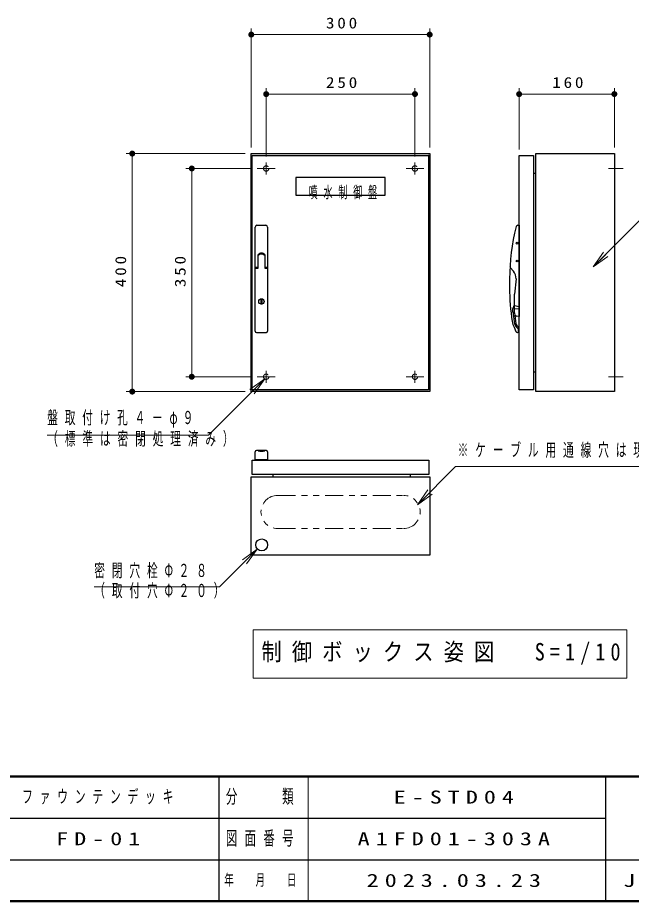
# Model space of a CAD drawing. Units: millimetres on the paper, with parts at other scales. Extents: x -385 to 0, y -594 to 267.
# Drawn here: x -168.8 to -65.7, y -594 to -445.5 of the extents above; entities that cross this region are included whole.
import ezdxf

# ---------------------------------------------------------------- set-up
doc = ezdxf.new("R2010")
doc.units = ezdxf.units.MM
for name, pattern in [('USER1', [4.5, 2.5, -2]), ('USER2', [6, 3, -1, 1, -1]), ('USER3', [8, 3, -1, 1, -1, 1, -1])]:
    doc.linetypes.add(name, pattern=pattern)
doc.layers.add('1_10', color=7, linetype='Continuous', lineweight=25)
doc.layers.add('LY_3', color=7, linetype='Continuous', lineweight=13)
doc.layers.add('LY_4', color=7, linetype='Continuous')
doc.styles.add('ＭＳ ゴシック', font='')
doc.styles.get('ＭＳ ゴシック').set_extended_font_data('MS Gothic')

# ---------------------------------------------------------------- blocks, each defined once
blk = doc.blocks.new('filled_dot')
at = {"color": 0, "linetype": 'Continuous', "lineweight": -2, "const_width": 1.25}
blk.add_lwpolyline([(-0.625, 0, 1), (0.625, 0, 1)], format="xyb", close=True, dxfattribs=at)

msp = doc.modelspace()

# ---------------------------------------------------------------- linework, layer by layer
at = {"layer": '1_10', "lineweight": 13}
for p, q in [((-129.533, -467.346), (-129.533, -447.346)), ((-129.533, -448.346), (-99.558, -448.346)), ((-99.558, -467.346), (-99.558, -447.346)), ((-127.033, -468.846), (-127.033, -457.346)), ((-102.033, -468.846), (-102.033, -457.346)), ((-84.533, -467.646), (-84.533, -457.346)), ((-68.533, -467.346), (-68.533, -457.346)), ((-127.033, -458.346), (-102.033, -458.346)), ((-84.533, -458.346), (-68.533, -458.346)), ((-130.533, -468.346), (-150.533, -468.346)), ((-149.533, -508.346), (-149.533, -468.346)), ((-129.533, -470.846), (-140.533, -470.846)), ((-139.533, -505.846), (-139.533, -470.846)), ((-72.111, -487.4), (-70.343, -484.925)), ((-72.111, -487.4), (-69.99, -485.278)), ((-69.636, -485.632), (-72.111, -487.4)), ((-129.533, -505.846), (-140.533, -505.846)), ((-129.755, -507.99), (-127.28, -506.222)), ((-127.28, -506.222), (-129.401, -508.343)), ((-127.28, -506.222), (-129.048, -508.697)), ((-130.533, -508.346), (-150.533, -508.346)), ((-101.616, -527.344), (-99.849, -524.869)), ((-101.616, -527.344), (-99.495, -525.223)), ((-99.142, -525.576), (-101.616, -527.344)), ((-131.017, -536.601), (-128.543, -534.833)), ((-128.543, -534.833), (-130.664, -536.955)), ((-128.543, -534.833), (-130.31, -537.308)), ((-129.217, -548.352), (-129.217, -556.485)), ((-66.417, -548.352), (-129.217, -548.352)), ((-66.417, -556.485), (-66.417, -548.352)), ((-129.217, -556.485), (-66.417, -556.485))]:
    msp.add_line(p, q, dxfattribs=at)
at = {"layer": '1_10', "color": 3}
for p, q in [((-129.533, -508.346), (-129.533, -468.346)), ((-129.533, -468.346), (-99.533, -468.346)), ((-129.383, -508.046), (-129.383, -468.646)), ((-129.383, -468.646), (-99.733, -468.646)), ((-99.733, -468.646), (-99.733, -508.046)), ((-99.533, -468.346), (-99.533, -508.346)), ((-84.533, -508.046), (-84.533, -468.646)), ((-84.533, -468.646), (-82.133, -468.646)), ((-82.133, -468.646), (-82.133, -508.046)), ((-81.733, -508.346), (-81.733, -468.346)), ((-81.733, -468.346), (-68.533, -468.346)), ((-68.533, -468.346), (-68.533, -508.346)), ((-82.133, -471.646), (-81.733, -471.646)), ((-107.033, -475.346), (-107.033, -472.346)), ((-122.033, -475.346), (-107.033, -475.346)), ((-128.883, -498.196), (-128.883, -480.696)), ((-128.583, -480.396), (-127.083, -480.396)), ((-126.783, -480.696), (-126.783, -498.196)), ((-84.757, -480.396), (-84.533, -480.396)), ((-84.533, -480.396), (-84.533, -495.696)), ((-128.403, -487.61), (-128.403, -485.328)), ((-127.263, -485.328), (-127.263, -487.61)), ((-128.403, -487.482), (-128.883, -487.482)), ((-128.883, -487.61), (-128.402, -487.61)), ((-127.264, -487.61), (-126.783, -487.61)), ((-126.783, -487.482), (-127.263, -487.482)), ((-86.028, -487.482), (-85.501, -488.11)), ((-86.133, -489.396), (-86.133, -490.896)), ((-85.033, -489.396), (-85.333, -491.996)), ((-127.948, -492.926), (-127.948, -493.596)), ((-127.718, -492.926), (-127.948, -492.926)), ((-127.718, -493.596), (-127.718, -492.926)), ((-85.333, -495.096), (-85.333, -491.996)), ((-127.948, -493.596), (-127.718, -493.596)), ((-85.588, -494.435), (-85.333, -493.735)), ((-85.588, -494.941), (-85.588, -494.435)), ((-85.333, -493.876), (-84.533, -494.026)), ((-85.333, -494.367), (-84.533, -494.417)), ((-85.588, -494.941), (-85.302, -496.943)), ((-84.533, -495.696), (-84.983, -495.64)), ((-84.633, -497.828), (-85.069, -497.392)), ((-84.903, -497.226), (-84.662, -497.467)), ((-128.683, -498.396), (-126.983, -498.396)), ((-85.391, -497.52), (-85.064, -498.223)), ((-84.792, -498.396), (-84.733, -498.396)), ((-84.633, -498.296), (-84.633, -497.537)), ((-82.133, -505.046), (-81.733, -505.046)), ((-99.533, -508.346), (-129.533, -508.346)), ((-99.733, -508.046), (-129.383, -508.046)), ((-82.133, -508.046), (-84.533, -508.046)), ((-68.533, -508.346), (-81.733, -508.346)), ((-128.883, -519.846), (-128.883, -518.446)), ((-126.983, -518.246), (-128.683, -518.246)), ((-126.783, -518.446), (-126.783, -519.846)), ((-129.383, -522.246), (-129.383, -519.846)), ((-129.383, -519.846), (-99.683, -519.846)), ((-128.883, -519.746), (-126.783, -519.746)), ((-126.783, -519.846), (-128.883, -519.846)), ((-128.421, -519.747), (-128.433, -519.846)), ((-127.245, -519.747), (-127.233, -519.846)), ((-99.683, -519.846), (-99.683, -522.246)), ((-129.533, -522.646), (-99.533, -522.646)), ((-129.533, -535.846), (-129.533, -522.646)), ((-99.683, -522.246), (-129.383, -522.246)), ((-125.933, -522.246), (-125.933, -522.646)), ((-102.833, -522.246), (-102.833, -522.646)), ((-99.533, -522.646), (-99.533, -535.846)), ((-99.533, -535.846), (-129.533, -535.846))]:
    msp.add_line(p, q, dxfattribs=at)
at = {"layer": '1_10', "color": 110, "linetype": 'USER2', "lineweight": 13}
for p, q in [((-127.033, -469.846), (-127.033, -471.846)), ((-102.033, -469.846), (-102.033, -471.846)), ((-128.533, -470.846), (-125.533, -470.846)), ((-100.533, -470.846), (-103.533, -470.846)), ((-69.533, -470.846), (-67.033, -470.846)), ((-127.033, -506.846), (-127.033, -504.846)), ((-102.033, -506.846), (-102.033, -504.846)), ((-128.533, -505.846), (-125.533, -505.846)), ((-100.533, -505.846), (-103.533, -505.846)), ((-69.533, -505.846), (-67.033, -505.846))]:
    msp.add_line(p, q, dxfattribs=at)
at = {"layer": '1_10', "linetype": 'USER3', "lineweight": 13}
for p, q in [((-125.108, -525.777), (-103.958, -525.777)), ((-125.108, -531.364), (-103.958, -531.364))]:
    msp.add_line(p, q, dxfattribs=at)
at = {"layer": '1_10', "color": 3}
msp.add_lwpolyline([(-107.033, -472.346), (-122.033, -472.346), (-122.033, -475.346)], dxfattribs=at)
at = {"layer": '1_10', "lineweight": 13}
for points in [[(-72.111, -487.4), (-62.609, -477.898), (-14.609, -477.898)], [(-127.28, -506.222), (-136.702, -515.643), (-163.813, -515.643)], [(-101.616, -527.344), (-95.194, -520.922), (-40.861, -520.922)], [(-128.543, -534.833), (-134.872, -541.163), (-155.915, -541.163)]]:
    msp.add_lwpolyline(points, dxfattribs=at)
at = {"layer": '1_10', "color": 3}
for centre, radius in [((-99.708, -468.646), 0.025), ((-99.533, -468.346), 0.025), ((-84.883, -483.396), 0.155), ((-84.883, -486.396), 0.155), ((-127.833, -493.196), 0.45), ((-127.833, -493.196), 0.45), ((-129.533, -508.346), 0.025), ((-129.358, -508.046), 0.025), ((-127.783, -534.096), 1)]:
    msp.add_circle(centre, radius, dxfattribs=at)
at = {"layer": '1_10', "color": 110, "linetype": 'USER1', "lineweight": 13}
for centre in [(-127.033, -470.846), (-102.033, -470.846), (-127.033, -505.846), (-102.033, -505.846)]:
    msp.add_circle(centre, 0.45, dxfattribs=at)
at = {"layer": '1_10', "color": 3}
for centre, radius, start, end in [((-128.583, -480.696), 0.3, 90, 180), ((-127.083, -480.696), 0.3, 0, 90), ((-50.133, -489.396), 36, 165.89513, 180), ((-84.757, -480.696), 0.3, 90, 165.89434), ((-127.833, -485.866), 0.784, 43.3789, 136.61962), ((-127.833, -486.104), 0.867, 48.88942, 131.10947), ((-85.875, -487.354), 0.2, 176.72733, 219.99984), ((-87.033, -489.396), 2, 0, 40.00015), ((-50.133, -490.896), 36, 180, 189.0616), ((-50.133, -490.896), 35.45, 186.80842, 189.75606), ((-84.933, -495.243), 0.4, 205.61883, 262.87611), ((-82.129, -495.999), 3.6, 189.06147, 204.99996), ((-84.479, -496.801), 0.835, 189.75555, 225.00177), ((-84.479, -496.801), 0.6, 189.75521, 225), ((-128.683, -498.196), 0.2, 180, 270), ((-126.983, -498.196), 0.2, 270, 0), ((-84.792, -498.096), 0.3, 205.00063, 270), ((-84.733, -498.296), 0.1, 270, 0), ((-84.733, -497.537), 0.1, 0, 45), ((-128.683, -518.446), 0.2, 90, 180), ((-127.833, -523.158), 4.87, 83.51556, 96.48576), ((-127.833, -514.496), 3.863, 261.81589, 278.18543), ((-126.983, -518.446), 0.2, 0, 90)]:
    msp.add_arc(centre, radius, start, end, dxfattribs=at)
at = {"layer": '1_10', "linetype": 'USER3', "lineweight": 13}
for centre, start, end in [((-125.108, -528.571), 90, 270), ((-103.958, -528.571), 270, 90)]:
    msp.add_arc(centre, 2.793, start, end, dxfattribs=at)
at = {"layer": 'LY_3', "lineweight": 50}
for p, q in [((-385, -573), (0, -573)), ((-385, -594), (0, -594))]:
    msp.add_line(p, q, dxfattribs=at)
at = {"layer": 'LY_3', "color": 211, "lineweight": 25}
for p, q in [((-135, -573), (-135, -594)), ((-70, -573), (-70, -594)), ((-187.5, -580), (-70, -580)), ((-242.5, -587), (0, -587))]:
    msp.add_line(p, q, dxfattribs=at)
at = {"layer": 'LY_3'}
msp.add_line((-120, -573), (-120, -594), dxfattribs=at)

# ---------------------------------------------------------------- block references
at = {"layer": '1_10', "lineweight": 13, "xscale": 0.4, "yscale": 0.4}
for p in [(-129.533, -448.346), (-127.033, -458.346), (-84.533, -458.346)]:
    msp.add_blockref('filled_dot', p, dxfattribs=at)
for p, rotation in [((-99.558, -448.346), 180), ((-102.033, -458.346), 180), ((-68.533, -458.346), 180), ((-149.533, -468.346), 270), ((-139.533, -470.846), 270), ((-139.533, -505.846), 90), ((-149.533, -508.346), 90)]:
    msp.add_blockref('filled_dot', p, dxfattribs=dict(at, rotation=rotation))

# ---------------------------------------------------------------- texts
at = {"layer": '1_10', "style": 'ＭＳ ゴシック'}
for s, insert, char_height, attachment_point in [('\\T1.33;\\W1.15;300', (-114.129, -447.346), 1.833, 8), ('\\T1.33;\\W1.15;250', (-114.118, -457.346), 1.833, 8), ('\\T1.33;\\W1.15;160', (-76.112, -457.346), 1.833, 8), ('\\T1.63;\\W0.6;盤取付け孔４－φ９', (-163.813, -512.993), 2.199, 4), ('\\T1.64;\\W0.6;（標準は密閉処理済み）', (-163.813, -515.143), 2.199, 1), ('\\T1.64;\\W0.6;※ケーブル用通線穴は現場加工とする。', (-94.861, -518.272), 2.199, 4), ('\\T1.64;\\W0.6;密閉穴栓Φ２８', (-155.915, -538.513), 2.199, 4), ('\\T1.64;\\W0.6;（取付穴Φ２０）', (-155.915, -540.663), 2.199, 1), ('\\T1.5;\\W0.85;制御ボックス姿図\u3000S=1/10', (-127.817, -552.419), 2.933, 4)]:
    msp.add_mtext(s, dxfattribs=dict(at, insert=insert, char_height=char_height, attachment_point=attachment_point))
at = {"layer": '1_10', "color": 110, "insert": (-119.904, -476.04), "char_height": 1.979, "attachment_point": 7, "style": 'ＭＳ ゴシック'}
msp.add_mtext('\\T1.64;\\W0.55;噴水制御盤', dxfattribs=at)
at = {"layer": '1_10', "char_height": 1.833, "attachment_point": 8, "rotation": 90, "style": 'ＭＳ ゴシック'}
for s, insert in [('\\T1.33;\\W1.15;400', (-150.533, -487.929)), ('\\T1.33;\\W1.15;350', (-140.533, -487.931))]:
    msp.add_mtext(s, dxfattribs=dict(at, insert=insert))
at = {"layer": 'LY_3', "color": 4, "attachment_point": 5, "style": 'ＭＳ ゴシック'}
for s, insert, char_height in [('\\T1.64;\\W0.6;分\u3000\u3000類', (-127.5, -576.5), 2.346), ('\\T1.64;\\W0.6;図面番号', (-127.5, -583.5), 2.346), ('\\T1.64;\\W0.6;年\u3000月\u3000日', (-127.5, -590.5), 1.906), ('\\T1.5;\\W1.35;JOB', (-62.5, -590.5), 2.199)]:
    msp.add_mtext(s, dxfattribs=dict(at, insert=insert, char_height=char_height))
at = {"layer": 'LY_4', "char_height": 2.199, "attachment_point": 5, "style": 'ＭＳ ゴシック'}
for s, insert in [('\\T1.64;\\W0.6;ファウンテンデッキ', (-154.75, -576.5)), ('\\T1.5;\\W1.35;E-STD04', (-95, -576.5)), ('\\T1.5;\\W1.35;FD-01', (-154.75, -583.5)), ('\\T1.5;\\W1.35;A1FD01-303A', (-95, -583.5)), ('\\T1.5;\\W1.35;2023.03.23', (-95, -590.5))]:
    msp.add_mtext(s, dxfattribs=dict(at, insert=insert))

doc.saveas('drawing.dxf')
